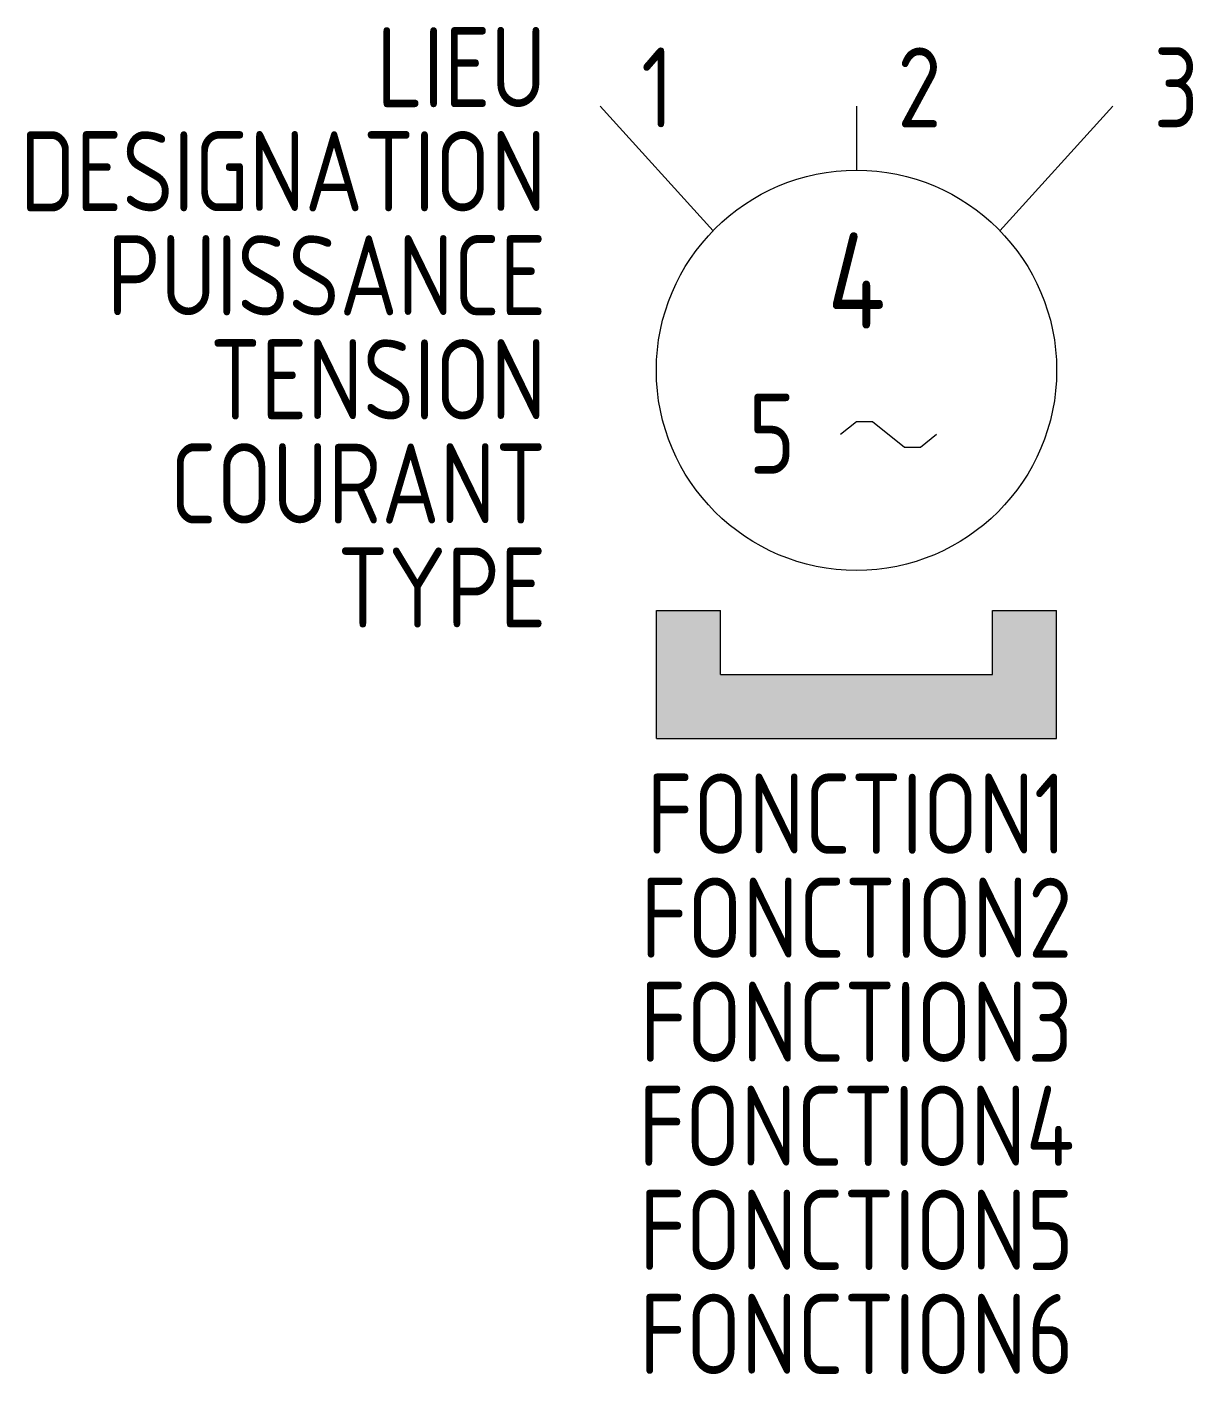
# Model space of a CAD drawing. Header units: millimetres. Extents: x -17.9 to 18.5, y -39.6 to 2.5.
import ezdxf
from ezdxf.enums import TextEntityAlignment as Align

# ---------------------------------------------------------------- set-up
doc = ezdxf.new("R2010")
doc.units = ezdxf.units.MM
for name, color, linetype in [('ELEC_FIL', 3, 'Continuous'), ('SYMB_FIL', 3, 'Continuous'), ('SYMB_FIL_FIN', 1, 'Continuous'), ('SYMB_TXT_CONTACT', 2, 'Continuous'), ('SYMB_TXT_NOM', 3, 'Continuous')]:
    doc.layers.add(name, color=color, linetype=linetype)
doc.styles.add('NET2_5', font='isocp.shx', dxfattribs={"width": 0.9, "height": 2.5})
doc.styles.add('NET_3', font='isocp.shx', dxfattribs={"width": 0.9, "height": 3})

msp = doc.modelspace()

# ---------------------------------------------------------------- hatches: boundary and pattern name
at = {"layer": 'ELEC_FIL'}
msp.add_hatch(color=256, dxfattribs=at).paths.add_polyline_path([(14.25, -15.75), (12.25, -15.75), (12.25, -17.75), (3.75, -17.75), (3.75, -15.75), (1.75, -15.75), (1.75, -19.75), (14.25, -19.75)])

# ---------------------------------------------------------------- linework, layer by layer
for p, q in [((1.75, -19.75), (1.75, -15.75)), ((1.75, -15.75), (3.75, -15.75)), ((3.75, -17.75), (3.75, -15.75)), ((12.25, -17.75), (12.25, -15.75)), ((12.25, -15.75), (14.25, -15.75)), ((14.25, -19.75), (14.25, -15.75)), ((3.75, -17.75), (12.25, -17.75)), ((1.75, -19.75), (14.25, -19.75))]:
    msp.add_line(p, q, dxfattribs=at)
at = {"layer": 'SYMB_FIL'}
for p, q in [((0, 0), (3.52, -3.892)), ((8, 0), (8, -2)), ((16, 0), (12.48, -3.892))]:
    msp.add_line(p, q, dxfattribs=at)
msp.add_circle((8, -8.25), 6.25, dxfattribs=at)
at = {"layer": 'SYMB_FIL_FIN'}
for p, q in [((7.5, -10.25), (8, -9.85)), ((8, -9.85), (8.5, -9.85)), ((8.5, -9.85), (9.5, -10.65)), ((10, -10.65), (10.5, -10.25)), ((9.5, -10.65), (10, -10.65))]:
    msp.add_line(p, q, dxfattribs=at)

# ---------------------------------------------------------------- texts
at = {"layer": 'SYMB_TXT_CONTACT', "style": 'NET2_5', "width": 0.9, "flags": 8}
for tag, p, s in [('1', (1.275, -0.667), 'U'), ('2', (9.275, -0.667), 'V'), ('3', (17.275, -0.667), 'W')]:
    msp.add_attdef(tag, p, s, height=2.5, dxfattribs=at)
at = {"layer": 'SYMB_TXT_CONTACT', "style": 'NET_3', "width": 0.9, "flags": 8}
msp.add_attdef('4', text='GS', height=3, dxfattribs=at).set_placement((8, -5.45), align=Align.MIDDLE_CENTER)
at = {"layer": 'SYMB_TXT_CONTACT', "style": 'NET2_5', "width": 0.9, "flags": 8}
msp.add_attdef('5', text='3', height=2.5, dxfattribs=at).set_placement((6.093, -11.477), align=Align.RIGHT)
at = {"layer": 'SYMB_TXT_NOM', "style": 'NET2_5', "width": 0.9, "flags": 8}
for tag, text, p in [('LIEU', '', (-1.687, -0.035)), ('DESIGNATION', 'G?', (-1.687, -3.285)), ('PUISSANCE', 'KVA', (-1.687, -6.535)), ('TENSION', 'V', (-1.687, -9.785)), ('COURANT', 'A', (-1.687, -13.035)), ('TYPE', '', (-1.687, -16.285))]:
    msp.add_attdef(tag, text=text, height=2.5, dxfattribs=at).set_placement(p, align=Align.RIGHT)
for tag, p in [('FONCTION1', (8, -23.35)), ('FONCTION2', (8, -26.6)), ('FONCTION3', (8, -29.85)), ('FONCTION4', (8, -33.1)), ('FONCTION5', (8, -36.35)), ('FONCTION6', (8, -39.6))]:
    msp.add_attdef(tag, text='', height=2.5, dxfattribs=at).set_placement(p, align=Align.CENTER)

doc.saveas('drawing.dxf')
